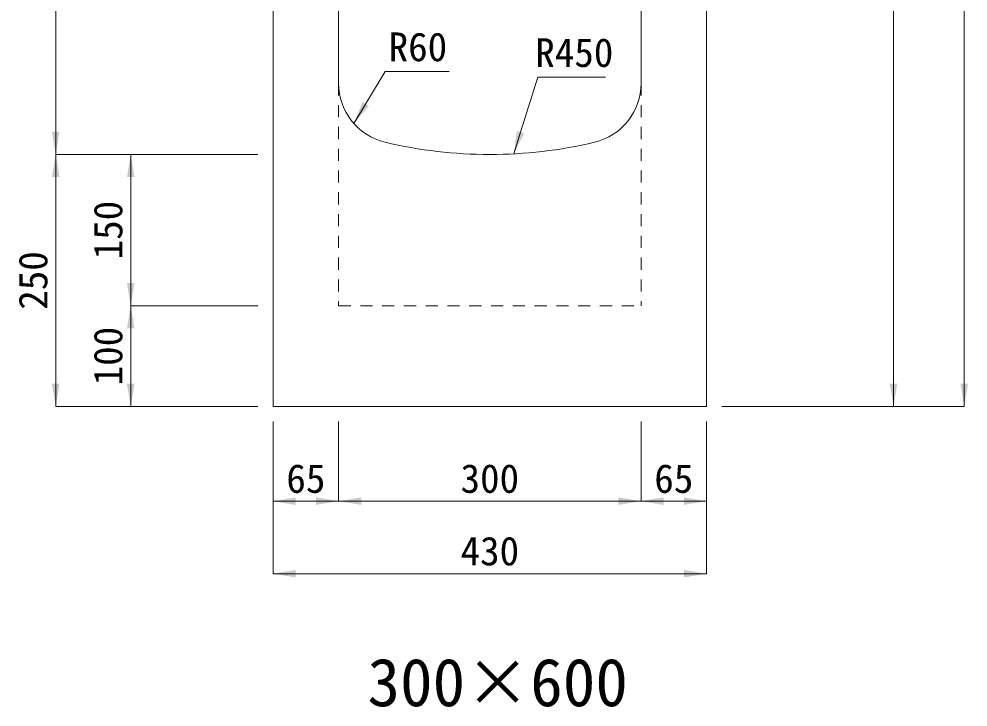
# Model space of a CAD drawing. Units: millimetres at full size, sheet at 1:40. Extents: x 69750 to 116230, y -28801 to 513.
# Drawn here: x 77550 to 78491, y -20435 to -19752 of the extents above; entities that cross this region are included whole.
import ezdxf
from ezdxf.enums import TextEntityAlignment as Align

# ---------------------------------------------------------------- set-up
doc = ezdxf.new("R2010")
doc.units = ezdxf.units.MM
doc.header["$LTSCALE"] = 40
doc.linetypes.add('USER1', pattern=[0.54, 0.3, -0.24])
for name, color, linetype, lineweight in [('寸法線', 7, 'Continuous', 9), ('引出線', 4, 'Continuous', 9), ('本体', 7, 'Continuous', 20)]:
    doc.layers.add(name, color=color, linetype=linetype, lineweight=lineweight)
doc.layers.add('文字', color=7, linetype='Continuous')
doc.styles.add('ＭＳ ゴシック', font='')
doc.styles.get('ＭＳ ゴシック').set_extended_font_data('MS Gothic')

# ---------------------------------------------------------------- blocks, each defined once
blk = doc.blocks.new('filled_arrow')
at = {"color": 0, "linetype": 'Continuous', "lineweight": -2}
blk.add_solid([(7.5, 1.25), (0, 0), (7.5, -1.25)], dxfattribs=at)

msp = doc.modelspace()

# ---------------------------------------------------------------- linework, layer by layer
at = {"layer": '寸法線'}
for p, q in [((78487.48, -19187.55), (78487.48, -20136.85)), ((77586.22, -19286.85), (77586.22, -19886.85)), ((78417.33, -19286.85), (78417.33, -20136.85)), ((77786.87, -19886.85), (77586.22, -19886.85)), ((77586.22, -19886.85), (77586.22, -20136.85)), ((77786.87, -19886.85), (77586.22, -19886.85)), ((77660.61, -20036.85), (77660.61, -19886.85)), ((77786.87, -19886.85), (77660.61, -19886.85)), ((77660.61, -20136.85), (77660.61, -20036.85)), ((77786.87, -20036.85), (77660.61, -20036.85)), ((77786.87, -20036.85), (77660.61, -20036.85)), ((77786.87, -20136.85), (77586.22, -20136.85)), ((77786.87, -20136.85), (77660.61, -20136.85)), ((78246.87, -20136.85), (78417.33, -20136.85)), ((78370.56, -20136.85), (78487.48, -20136.85)), ((77801.87, -20151.85), (77801.87, -20230.78)), ((77866.87, -20151.85), (77866.87, -20230.78)), ((77866.87, -20151.85), (77866.87, -20230.78)), ((78166.87, -20151.85), (78166.87, -20230.78)), ((78166.87, -20151.85), (78166.87, -20230.78)), ((78231.87, -20151.85), (78231.87, -20230.78)), ((77801.87, -20166.85), (77801.87, -20302.71)), ((78231.87, -20166.85), (78231.87, -20302.71)), ((77801.87, -20230.78), (77866.87, -20230.78)), ((77866.87, -20230.78), (78166.87, -20230.78)), ((78166.87, -20230.78), (78231.87, -20230.78)), ((77801.87, -20302.71), (78231.87, -20302.71))]:
    msp.add_line(p, q, dxfattribs=at)
at = {"layer": '引出線'}
for points in [[(77882.06, -19856.23), (77893.64, -19836.93), (77913.13, -19804.45), (77976.4, -19804.45)], [(78040.59, -19886.23), (78047.32, -19864.76), (78064.44, -19810.16), (78131.54, -19810.16)]]:
    msp.add_lwpolyline(points, dxfattribs=at)
at = {"layer": '本体'}
for p, q in [((77801.87, -19193.55), (77801.87, -20136.85)), ((78231.87, -20136.85), (78231.87, -19193.55)), ((77866.87, -19816.33), (77866.87, -19286.85)), ((78166.87, -19816.33), (78166.87, -19286.85)), ((77801.87, -20136.85), (78231.87, -20136.85))]:
    msp.add_line(p, q, dxfattribs=at)
at = {"layer": '本体', "linetype": 'USER1', "lineweight": 9}
for p, q in [((77866.87, -19816.33), (77866.87, -20036.85)), ((78166.87, -19816.33), (78166.87, -20036.85)), ((77866.87, -20036.85), (78166.87, -20036.85))]:
    msp.add_line(p, q, dxfattribs=at)
at = {"layer": '本体'}
for centre, radius, start, end in [((77926.87, -19816.33), 60, 180, 256.6577), ((78106.87, -19816.33), 60, 283.34224, 0), ((78016.87, -19436.85), 450, 256.6577, 283.34224)]:
    msp.add_arc(centre, radius, start, end, dxfattribs=at)

# ---------------------------------------------------------------- block references
at = {"layer": '寸法線', "xscale": 3, "yscale": 3}
for p, rotation in [((77586.22, -19886.85), 90), ((77586.22, -19886.85), 270), ((77660.61, -19886.85), 270), ((77660.61, -20036.85), 90), ((77660.61, -20036.85), 270), ((77586.22, -20136.85), 90), ((77660.61, -20136.85), 90), ((78417.33, -20136.85), 90), ((78487.48, -20136.85), 90), ((77866.87, -20230.78), 180), ((78166.87, -20230.78), 180), ((78231.87, -20230.78), 180), ((78231.87, -20302.71), 180)]:
    msp.add_blockref('filled_arrow', p, dxfattribs=dict(at, rotation=rotation))
for p in [(77801.87, -20230.78), (77866.87, -20230.78), (78166.87, -20230.78), (77801.87, -20302.71)]:
    msp.add_blockref('filled_arrow', p, dxfattribs=at)
at = {"layer": '引出線', "xscale": 3, "yscale": 3}
for p, rotation in [((77882.06, -19856.23), 59), ((78040.59, -19886.23), 72.6)]:
    msp.add_blockref('filled_arrow', p, dxfattribs=dict(at, rotation=rotation))

# ---------------------------------------------------------------- texts
at = {"layer": '寸法線', "style": 'ＭＳ ゴシック'}
for s, p in [('150', (77638.11, -19961.85)), ('250', (77563.72, -20011.85)), ('100', (77638.11, -20086.85))]:
    msp.add_text(s, height=28.48, rotation=90, dxfattribs=at).set_placement(p, align=Align.MIDDLE_CENTER)
for s, p in [('65', (77834.37, -20208.28)), ('300', (78016.87, -20208.28)), ('65', (78199.37, -20208.28)), ('430', (78016.87, -20280.21))]:
    msp.add_text(s, height=28.48, dxfattribs=at).set_placement(p, align=Align.MIDDLE_CENTER)
at = {"layer": '引出線', "style": 'ＭＳ ゴシック'}
for s, p in [('R60', (77945.51, -19780.08)), ('R450', (78100.66, -19785.79))]:
    msp.add_text(s, height=28.48, dxfattribs=at).set_placement(p, align=Align.MIDDLE_CENTER)
at = {"layer": '文字', "style": 'ＭＳ ゴシック'}
msp.add_text('300×600', height=47.47, dxfattribs=at).set_placement((78024.67, -20410.46), align=Align.MIDDLE_CENTER)

doc.saveas('drawing.dxf')
